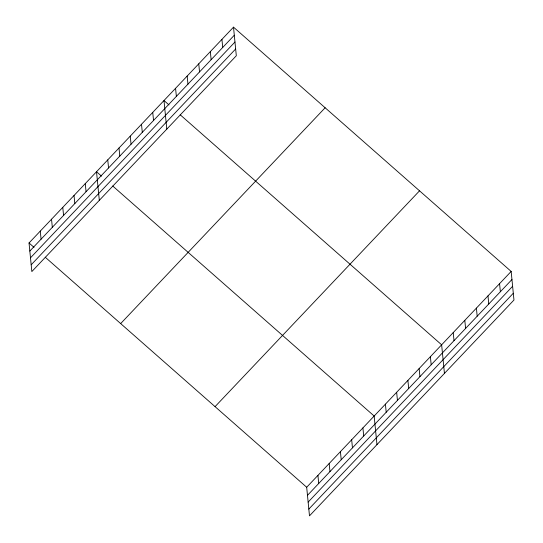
<?xml version="1.0" encoding="UTF-8"?>
<svg xmlns="http://www.w3.org/2000/svg" width="543" height="543" viewBox="0 0 543 543"><rect width="100%" height="100%" fill="white"/><g stroke="black" fill="none" stroke-linecap="round" stroke-linejoin="round"><path stroke-width="0.81" d="M233.51 27.15L236.314 55.746L31.84 271.568L29.037 242.972L233.51 27.15L511.16 271.432L513.963 300.028L309.49 515.85L306.686 487.254L45.245 257.226M29.831 251.049L234.304 35.227M30.496 257.823L234.97 42.001M31.182 264.794L235.648 48.979M120.661 323.587L325.135 107.765M215.062 406.639L419.535 190.824M306.686 487.254L511.16 271.432M307.481 495.338L511.947 279.516M308.139 502.105L512.612 286.283M308.824 509.083L513.298 293.261M168.975 104.914L163.993 100.53L166.796 129.125M180.195 114.79L441.635 344.812L444.439 373.408M101.5 176.136L96.518 171.751L99.321 200.347M112.72 186.005L374.161 416.033L376.964 444.629M29.037 242.972L34.026 247.357M499.567 283.663L500.361 291.747M487.981 295.894L488.775 303.971M476.394 308.125L477.188 316.202M464.808 320.356L465.602 328.434M453.222 332.581L454.016 340.665M430.389 356.683L431.183 364.767M419.142 368.554L419.936 376.632M407.902 380.426L408.689 388.503M396.655 392.297L397.442 400.374M385.408 404.162L386.202 412.246M362.914 427.904L363.708 435.981M351.667 439.776L352.461 447.853M340.42 451.647L341.214 459.724M329.18 463.512L329.968 471.595M317.933 475.383L318.721 483.467M221.924 39.381L222.718 47.458M210.338 51.612L211.132 59.689M198.752 63.836L199.546 71.92M187.165 76.068L187.959 84.151M175.579 88.299L176.366 96.382M152.746 112.401L153.54 120.478M141.499 124.272L142.293 132.349M130.252 136.137L131.046 144.221M119.005 148.008L119.799 156.092M107.758 159.88L108.552 167.957M85.271 183.622L86.059 191.699M74.024 195.487L74.819 203.571M62.778 207.358L63.572 215.442M51.531 219.229L52.325 227.313M40.284 231.101L41.078 239.178"/></g></svg>
